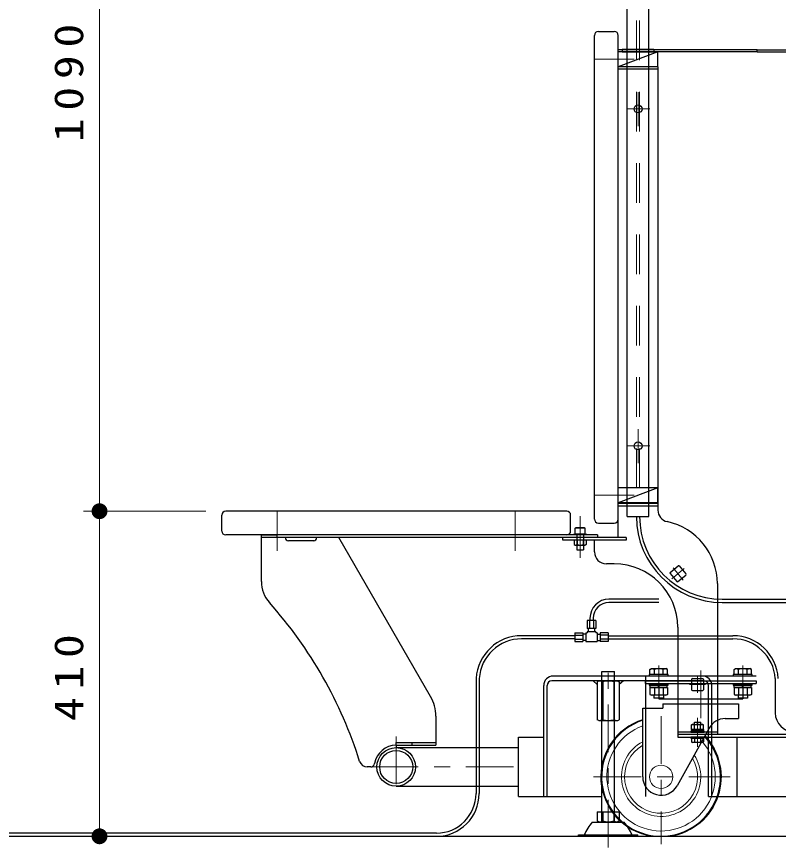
# Model space of a CAD drawing. Units: millimetres on the paper, scale 1:20. Extents: x -385 to 420, y 0 to 267.
# Drawn here: x 229.2 to 277.2, y 40.7 to 93 of the extents above; entities that cross this region are included whole.
import ezdxf

# ---------------------------------------------------------------- set-up
doc = ezdxf.new("R2010")
doc.units = ezdxf.units.MM
for name, pattern in [('USER1', [4.5, 2.5, -2]), ('USER2', [6, 3, -1, 1, -1]), ('USER3', [8, 3, -1, 1, -1, 1, -1])]:
    doc.linetypes.add(name, pattern=pattern)
doc.layers.add('1_20', color=7, linetype='Continuous', lineweight=25)
doc.styles.add('ＭＳ ゴシック', font='')
doc.styles.get('ＭＳ ゴシック').set_extended_font_data('MS Gothic')

# ---------------------------------------------------------------- blocks, each defined once
blk = doc.blocks.new('filled_dot')
at = {"color": 0, "linetype": 'Continuous', "lineweight": -2, "const_width": 1.25}
blk.add_lwpolyline([(-0.625, 0, 1), (0.625, 0, 1)], format="xyb", close=True, dxfattribs=at)

msp = doc.modelspace()

# ---------------------------------------------------------------- linework, layer by layer
at = {"layer": '1_20', "color": 2}
for p, q in [((267.711, 61.518), (267.711, 118.008)), ((269.071, 61.518), (269.071, 118.008)), ((267.391, 90.993), (267.391, 90.833)), ((267.391, 90.993), (269.391, 90.993)), ((267.391, 90.833), (269.391, 90.833)), ((269.391, 90.993), (269.391, 90.833)), ((267.711, 61.518), (269.071, 61.518))]:
    msp.add_line(p, q, dxfattribs=at)
at = {"layer": '1_20', "lineweight": 13}
for p, q in [((234.436, 61.858), (234.436, 116.358)), ((241.141, 61.858), (233.436, 61.858)), ((234.436, 41.358), (234.436, 61.858))]:
    msp.add_line(p, q, dxfattribs=at)
at = {"layer": '1_20', "linetype": 'USER1', "lineweight": 13}
for p, q in [((268.288, 115.308), (268.288, 61.518)), ((268.488, 115.308), (268.488, 61.518))]:
    msp.add_line(p, q, dxfattribs=at)
at = {"layer": '1_20'}
for p, q in [((265.641, 61.359), (265.641, 91.858)), ((265.891, 92.108), (266.891, 92.108)), ((267.141, 61.359), (267.141, 91.858)), ((269.641, 90.833), (267.141, 89.883)), ((269.641, 90.833), (267.141, 90.833)), ((269.641, 89.883), (269.641, 90.833)), ((275.891, 90.948), (308.391, 90.948)), ((275.891, 90.833), (308.391, 90.833)), ((269.641, 89.883), (267.141, 89.883)), ((269.641, 63.334), (267.141, 62.384)), ((269.641, 63.334), (267.141, 63.334)), ((269.641, 62.384), (269.641, 63.334)), ((269.641, 62.384), (267.141, 62.384)), ((264.416, 60.794), (264.459, 60.819)), ((265.066, 60.794), (264.416, 60.794)), ((264.416, 60.419), (264.416, 60.794)), ((265.022, 60.819), (264.459, 60.819)), ((265.066, 60.794), (265.022, 60.819)), ((265.066, 60.419), (265.066, 60.794)), ((265.891, 61.109), (266.891, 61.109)), ((264.316, 60.419), (265.166, 60.419)), ((264.316, 60.359), (264.316, 60.419)), ((265.166, 60.359), (264.316, 60.359)), ((265.066, 60.419), (264.416, 60.419)), ((264.541, 60.419), (264.541, 59.419)), ((264.941, 60.419), (264.941, 59.419)), ((265.166, 60.419), (265.166, 60.359)), ((265.116, 60.039), (264.365, 60.039)), ((264.365, 60.039), (264.365, 59.75)), ((264.365, 59.75), (264.428, 59.714)), ((264.553, 60.039), (264.553, 59.75)), ((264.928, 60.039), (264.928, 59.75)), ((265.116, 59.75), (265.053, 59.714)), ((265.116, 60.039), (265.116, 59.75)), ((264.428, 59.714), (265.053, 59.714)), ((264.541, 59.419), (264.941, 59.419)), ((270.422, 57.992), (270.92, 58.409)), ((270.991, 58.403), (271.409, 57.905)), ((270.416, 57.921), (270.834, 57.423)), ((270.904, 57.417), (271.402, 57.835)), ((269.692, 56.312), (266.558, 56.312)), ((269.692, 56.103), (266.558, 56.103)), ((273.704, 56.303), (291.091, 56.303)), ((273.704, 56.103), (291.091, 56.103)), ((265.358, 55.112), (265.358, 54.958)), ((265.558, 55.103), (265.558, 54.958)), ((265.733, 54.958), (265.183, 54.958)), ((265.183, 54.958), (265.183, 54.458)), ((265.333, 54.958), (265.333, 54.458)), ((265.583, 54.958), (265.583, 54.458)), ((265.733, 54.958), (265.733, 54.458)), ((264.408, 54.008), (261.044, 54.008)), ((264.408, 54.183), (264.908, 54.183)), ((264.408, 54.183), (264.408, 53.633)), ((264.408, 54.033), (264.908, 54.033)), ((264.908, 54.183), (264.908, 53.633)), ((265.108, 54.108), (264.908, 54.108)), ((265.108, 54.183), (265.108, 53.633)), ((265.108, 54.183), (265.183, 54.183)), ((265.733, 54.458), (265.183, 54.458)), ((265.733, 54.258), (265.183, 54.258)), ((265.183, 54.258), (265.183, 54.183)), ((265.258, 54.258), (265.258, 54.458)), ((265.658, 54.258), (265.658, 54.458)), ((265.733, 54.258), (265.733, 54.183)), ((265.808, 54.183), (265.733, 54.183)), ((265.808, 54.183), (265.808, 53.633)), ((265.808, 54.108), (266.008, 54.108)), ((266.508, 54.183), (266.008, 54.183)), ((266.008, 54.183), (266.008, 53.633)), ((266.508, 54.033), (266.008, 54.033)), ((266.508, 54.183), (266.508, 53.633)), ((266.508, 54.008), (274.372, 54.008)), ((264.408, 53.808), (261.044, 53.808)), ((264.408, 53.783), (264.908, 53.783)), ((264.408, 53.633), (264.908, 53.633)), ((265.108, 53.708), (264.908, 53.708)), ((265.108, 53.633), (265.808, 53.633)), ((265.808, 53.708), (266.008, 53.708)), ((266.508, 53.783), (266.008, 53.783)), ((266.508, 53.633), (266.008, 53.633)), ((266.508, 53.808), (274.372, 53.808)), ((269.143, 51.877), (269.242, 51.933)), ((269.143, 51.558), (269.143, 51.877)), ((269.242, 51.933), (270.142, 51.933)), ((269.417, 51.558), (269.417, 51.877)), ((269.966, 51.558), (269.966, 51.877)), ((270.24, 51.877), (270.142, 51.933)), ((270.24, 51.558), (270.24, 51.877)), ((274.443, 51.877), (274.542, 51.933)), ((274.443, 51.558), (274.443, 51.877)), ((274.542, 51.933), (275.442, 51.933)), ((274.717, 51.558), (274.717, 51.877)), ((275.266, 51.558), (275.266, 51.877)), ((275.54, 51.877), (275.442, 51.933)), ((275.54, 51.558), (275.54, 51.877)), ((275.842, 51.458), (263.042, 51.458)), ((266.108, 42.258), (266.108, 51.758)), ((266.108, 51.758), (266.908, 51.758)), ((266.908, 42.258), (266.908, 51.758)), ((268.891, 43.858), (268.891, 51.458)), ((270.292, 51.558), (269.092, 51.558)), ((269.092, 51.558), (269.092, 51.458)), ((270.292, 51.458), (269.092, 51.458)), ((270.292, 51.458), (270.292, 51.558)), ((275.592, 51.558), (274.392, 51.558)), ((274.392, 51.558), (274.392, 51.458)), ((275.592, 51.458), (274.392, 51.458)), ((275.592, 51.458), (275.592, 51.558)), ((258.175, 51.315), (258.175, 44.058)), ((258.375, 51.315), (258.375, 44.058)), ((262.442, 43.858), (262.442, 50.858)), ((262.654, 43.858), (262.654, 50.858)), ((272.537, 51.158), (262.954, 51.158)), ((265.553, 51.158), (265.815, 50.92)), ((265.908, 51.158), (265.815, 51.105)), ((265.815, 51.105), (265.815, 48.712)), ((265.908, 51.158), (267.108, 51.158)), ((266.162, 51.105), (266.162, 48.712)), ((266.854, 51.105), (266.854, 48.712)), ((267.108, 51.158), (267.2, 51.105)), ((267.2, 51.105), (267.2, 48.712)), ((267.463, 51.158), (267.201, 50.92)), ((268.842, 51.158), (275.842, 51.158)), ((268.842, 51.158), (268.842, 50.998)), ((268.842, 50.998), (275.842, 50.998)), ((269.092, 50.998), (270.292, 50.998)), ((269.092, 50.998), (269.092, 50.898)), ((269.092, 50.898), (270.292, 50.898)), ((270.229, 50.898), (269.154, 50.898)), ((269.154, 50.748), (269.154, 50.898)), ((269.651, 50.748), (269.692, 50.898)), ((269.692, 50.998), (269.692, 50.026)), ((269.692, 50.748), (269.732, 50.898)), ((270.229, 50.748), (270.229, 50.898)), ((270.292, 50.898), (270.292, 50.998)), ((271.766, 51.253), (271.766, 50.603)), ((271.816, 51.303), (272.466, 51.303)), ((272.516, 51.253), (272.516, 50.603)), ((272.837, 43.858), (272.837, 50.858)), ((273.049, 43.858), (273.049, 50.858)), ((273.049, 43.858), (273.049, 50.858)), ((274.392, 50.998), (275.592, 50.998)), ((274.392, 50.998), (274.392, 50.898)), ((274.392, 50.898), (275.592, 50.898)), ((275.529, 50.898), (274.454, 50.898)), ((274.454, 50.748), (274.454, 50.898)), ((274.951, 50.748), (274.992, 50.898)), ((274.992, 50.998), (274.992, 50.026)), ((274.992, 50.748), (275.032, 50.898)), ((275.529, 50.748), (275.529, 50.898)), ((275.592, 50.898), (275.592, 50.998)), ((275.842, 51.158), (275.842, 50.998)), ((277.041, 51.315), (277.041, 49.143)), ((269.143, 50.748), (270.24, 50.748)), ((269.143, 50.748), (269.143, 50.305)), ((269.143, 50.305), (269.242, 50.248)), ((270.229, 50.748), (269.154, 50.748)), ((269.417, 50.748), (269.417, 50.305)), ((269.966, 50.748), (269.966, 50.305)), ((270.24, 50.305), (270.142, 50.248)), ((270.24, 50.748), (270.24, 50.305)), ((271.816, 50.553), (272.466, 50.553)), ((274.443, 50.748), (275.54, 50.748)), ((274.443, 50.748), (274.443, 50.305)), ((274.443, 50.305), (274.542, 50.248)), ((275.529, 50.748), (274.454, 50.748)), ((274.717, 50.748), (274.717, 50.305)), ((275.266, 50.748), (275.266, 50.305)), ((275.54, 50.305), (275.442, 50.248)), ((275.54, 50.748), (275.54, 50.305)), ((270.142, 50.248), (269.242, 50.248)), ((269.392, 50.248), (269.392, 50.058)), ((269.992, 50.058), (269.392, 50.058)), ((269.692, 50.026), (274.992, 50.026)), ((269.992, 50.248), (269.992, 50.058)), ((275.442, 50.248), (274.542, 50.248)), ((274.692, 50.248), (274.692, 50.058)), ((275.292, 50.058), (274.692, 50.058)), ((275.292, 50.248), (275.292, 50.058)), ((268.683, 45.108), (268.683, 49.446)), ((268.683, 49.446), (269.958, 49.446)), ((269.958, 49.714), (274.725, 49.714)), ((269.958, 49.714), (269.958, 49.446)), ((274.725, 49.714), (274.725, 48.777)), ((273.885, 48.777), (274.725, 48.777)), ((265.908, 48.658), (265.815, 48.712)), ((265.908, 48.658), (267.108, 48.658)), ((267.108, 48.658), (267.2, 48.712)), ((271.765, 48.377), (271.828, 48.413)), ((271.765, 48.088), (271.765, 48.377)), ((271.828, 48.413), (272.453, 48.413)), ((271.941, 48.548), (272.341, 48.548)), ((271.941, 48.413), (271.941, 48.548)), ((271.953, 48.088), (271.953, 48.377)), ((272.328, 48.088), (272.328, 48.377)), ((272.341, 48.413), (272.341, 48.548)), ((272.516, 48.377), (272.453, 48.413)), ((272.516, 48.088), (272.516, 48.377)), ((272.872, 48.181), (270.855, 44.546)), ((270.891, 47.768), (270.891, 47.608)), ((313.391, 47.768), (270.891, 47.768)), ((272.566, 47.988), (271.716, 47.988)), ((271.716, 47.988), (271.716, 47.928)), ((271.716, 47.928), (272.566, 47.928)), ((271.756, 48.088), (272.526, 48.088)), ((271.756, 48.088), (271.756, 47.988)), ((271.756, 47.988), (272.526, 47.988)), ((272.516, 48.088), (271.765, 48.088)), ((272.141, 48.088), (272.114, 47.988)), ((272.167, 48.088), (272.141, 47.988)), ((272.526, 48.088), (272.526, 47.988)), ((272.566, 47.928), (272.566, 47.988)), ((253.141, 47.108), (253.141, 47.268)), ((260.851, 47.608), (262.442, 47.608)), ((260.851, 43.858), (260.851, 47.608)), ((270.891, 47.608), (315.5, 47.608)), ((272.566, 47.608), (271.716, 47.608)), ((271.716, 47.608), (271.716, 47.548)), ((271.716, 47.548), (272.566, 47.548)), ((271.765, 47.548), (271.765, 47.318)), ((271.765, 47.318), (271.826, 47.283)), ((272.456, 47.283), (271.826, 47.283)), ((271.953, 47.548), (271.953, 47.318)), ((272.328, 47.548), (272.328, 47.318)), ((272.516, 47.318), (272.456, 47.283)), ((272.516, 47.548), (272.516, 47.318)), ((272.566, 47.548), (272.566, 47.608)), ((274.64, 43.858), (274.64, 47.608)), ((253.141, 47.108), (253.141, 46.948)), ((253.141, 46.948), (260.851, 46.948)), ((253.141, 44.518), (260.851, 44.518)), ((260.851, 43.858), (266.108, 43.858)), ((272.837, 43.858), (327.798, 43.858)), ((265.815, 42.908), (267.201, 42.908)), ((265.815, 42.908), (265.815, 42.326)), ((266.162, 42.908), (266.162, 42.326)), ((266.854, 42.908), (266.854, 42.326)), ((267.201, 42.908), (267.201, 42.326)), ((265.499, 42.258), (267.517, 42.258)), ((265.815, 42.326), (265.933, 42.258)), ((267.083, 42.258), (265.933, 42.258)), ((267.201, 42.326), (267.083, 42.258)), ((255.675, 41.558), (202.481, 41.558)), ((264.633, 41.458), (268.383, 41.458)), ((264.633, 41.358), (264.633, 41.458)), ((268.383, 41.358), (268.383, 41.458)), ((202.43, 41.358), (354.517, 41.358)), ((264.633, 41.358), (268.383, 41.358))]:
    msp.add_line(p, q, dxfattribs=at)
at = {"layer": '1_20', "color": 131}
for p, q in [((267.141, 90.833), (267.141, 90.948)), ((275.891, 90.948), (267.141, 90.948)), ((275.891, 90.833), (267.141, 90.833)), ((275.891, 90.833), (275.891, 90.948))]:
    msp.add_line(p, q, dxfattribs=at)
at = {"layer": '1_20', "linetype": 'USER3', "lineweight": 13}
for p, q in [((268.141, 90.358), (265.641, 90.358)), ((268.141, 62.859), (265.641, 62.859))]:
    msp.add_line(p, q, dxfattribs=at)
at = {"layer": '1_20', "color": 70}
for p, q in [((267.141, 60.199), (267.141, 89.883)), ((269.641, 89.883), (267.141, 89.883)), ((269.641, 89.723), (267.141, 89.723)), ((269.641, 89.883), (269.641, 61.932)), ((269.641, 62.334), (267.141, 62.334)), ((269.641, 62.174), (267.141, 62.174)), ((263.641, 60.039), (263.641, 60.199)), ((267.641, 60.199), (263.641, 60.199)), ((267.641, 60.039), (263.641, 60.039)), ((265.641, 59.289), (265.641, 60.039)), ((267.641, 60.199), (267.641, 60.039)), ((266.891, 58.539), (266.391, 58.539)), ((273.391, 57.289), (273.391, 47.768)), ((270.891, 54.539), (270.891, 47.768)), ((273.391, 47.928), (270.891, 47.928)), ((273.391, 47.768), (270.891, 47.768))]:
    msp.add_line(p, q, dxfattribs=at)
at = {"layer": '1_20', "color": 70, "linetype": 'USER2', "lineweight": 13}
for p, q in [((268.391, 86.146), (268.391, 88.273)), ((269.129, 87.223), (267.719, 87.223)), ((268.391, 64.896), (268.391, 67.023)), ((269.129, 65.973), (267.719, 65.973)), ((264.741, 59.576), (264.741, 60.612)), ((272.141, 47.005), (272.141, 48.819))]:
    msp.add_line(p, q, dxfattribs=at)
at = {"layer": '1_20', "linetype": 'USER2', "lineweight": 13}
for p, q in [((268.391, 64.896), (268.391, 67.023)), ((264.741, 58.912), (264.741, 61.543)), ((270.523, 57.587), (271.302, 58.24)), ((270.596, 58.29), (271.245, 57.517)), ((266.508, 40.659), (266.508, 52.146)), ((269.692, 52.119), (269.692, 50.314)), ((274.992, 52.119), (274.992, 50.314)), ((272.141, 51.421), (272.141, 50.411)), ((272.342, 51.811), (272.342, 48.011)), ((271.632, 50.928), (272.649, 50.928)), ((269.842, 48.925), (269.842, 40.857)), ((253.141, 47.654), (253.141, 43.829)), ((251.535, 45.733), (260.851, 45.733)), ((265.589, 45.108), (274.19, 45.108))]:
    msp.add_line(p, q, dxfattribs=at)
at = {"layer": '1_20', "color": 40}
for p, q in [((263.891, 61.859), (242.391, 61.859)), ((242.141, 60.609), (242.141, 61.609)), ((264.141, 60.609), (264.141, 61.609)), ((265.841, 60.359), (242.391, 60.359)), ((244.641, 60.199), (244.641, 60.359)), ((245.641, 60.199), (245.641, 60.359)), ((265.841, 60.359), (265.841, 60.199)), ((265.841, 60.199), (244.641, 60.199))]:
    msp.add_line(p, q, dxfattribs=at)
at = {"layer": '1_20', "color": 40, "linetype": 'USER3', "lineweight": 13}
for p, q in [((245.641, 59.359), (245.641, 61.859)), ((260.641, 59.359), (260.641, 61.859))]:
    msp.add_line(p, q, dxfattribs=at)
at = {"layer": '1_20', "color": 40, "linetype": 'USER2', "lineweight": 13}
msp.add_line((264.741, 58.912), (264.741, 61.543), dxfattribs=at)
at = {"layer": '1_20', "color": 4}
for p, q in [((244.641, 57.427), (244.641, 60.359)), ((244.641, 60.359), (245.641, 60.359)), ((245.641, 60.199), (245.641, 60.359)), ((246.141, 60.199), (245.641, 60.199)), ((247.941, 59.999), (246.341, 59.999)), ((249.52, 60.199), (248.141, 60.199)), ((255.306, 50.178), (249.52, 60.199)), ((255.641, 48.928), (255.641, 47.108)), ((253.141, 47.268), (255.641, 47.268)), ((253.141, 47.108), (253.141, 47.268)), ((254.141, 47.108), (254.141, 47.268)), ((253.141, 47.108), (255.641, 47.108)), ((251.535, 45.733), (251.313, 45.733))]:
    msp.add_line(p, q, dxfattribs=at)
at = {"layer": '1_20', "color": 70}
for centre in [(268.391, 87.223), (268.391, 65.973)]:
    msp.add_circle(centre, 0.25, dxfattribs=at)
at = {"layer": '1_20'}
for radius in [1.215, 1.04]:
    msp.add_circle((253.141, 45.733), radius, dxfattribs=at)
at = {"layer": '1_20', "lineweight": 13}
msp.add_circle((269.842, 45.108), 0.734, dxfattribs=at)
at = {"layer": '1_20'}
for centre, radius, start, end in [((265.891, 91.858), 0.25, 90, 180), ((266.891, 91.858), 0.25, 0, 90), ((265.891, 61.359), 0.25, 180, 270), ((266.891, 61.359), 0.25, 270, 0), ((273.704, 61.518), 5.416, 180, 270), ((273.704, 61.518), 5.216, 180, 270), ((264.459, 59.887), 0.166, 235.6158, 304.3842), ((264.741, 60.342), 0.621, 252.4121, 287.5879), ((265.022, 59.887), 0.166, 235.6159, 304.3841), ((270.952, 58.371), 0.05, 40, 130), ((270.454, 57.953), 0.05, 130, 220), ((271.37, 57.873), 0.05, 310, 40), ((270.872, 57.455), 0.05, 220, 310), ((266.558, 55.112), 1.2, 90, 180), ((266.558, 55.103), 1, 90, 180), ((261.044, 51.14), 2.868, 90, 176.5058), ((274.372, 51.14), 2.868, 3.4942, 90), ((261.044, 51.14), 2.668, 90, 176.5058), ((274.372, 51.14), 2.668, 3.4942, 90), ((269.28, 51.639), 0.274, 60, 120), ((269.692, 51.244), 0.69, 66.5735, 113.4265), ((270.103, 51.639), 0.274, 60, 120), ((274.58, 51.639), 0.274, 60, 120), ((274.992, 51.244), 0.69, 66.5735, 113.4265), ((275.403, 51.639), 0.274, 60, 120), ((263.042, 50.858), 0.6, 90, 180), ((272.449, 50.858), 0.6, 0, 90), ((262.954, 50.858), 0.3, 90, 180), ((265.908, 50.532), 0.626, 66.135, 89.9999), ((266.508, 50.013), 1.146, 72.412, 107.588), ((267.108, 50.532), 0.626, 90, 113.865), ((271.816, 51.253), 0.05, 90, 180), ((272.466, 51.253), 0.05, 0, 90), ((272.537, 50.858), 0.3, 0, 90), ((269.28, 50.506), 0.243, 235.6159, 304.3841), ((269.692, 51.17), 0.908, 252.4121, 287.5879), ((270.103, 50.506), 0.243, 235.6159, 304.3841), ((271.816, 50.603), 0.05, 180, 270), ((272.466, 50.603), 0.05, 270, 0), ((274.58, 50.506), 0.243, 235.6159, 304.3841), ((274.992, 51.17), 0.908, 252.4121, 287.5879), ((275.403, 50.506), 0.243, 235.6159, 304.3841), ((273.885, 47.618), 1.159, 90, 150.9656), ((278.241, 49.143), 1.2, 180, 270), ((265.908, 49.285), 0.626, 270, 293.865), ((269.842, 45.108), 3.75, 107.9987, 42.9669), ((266.508, 49.804), 1.146, 252.412, 287.588), ((267.108, 49.285), 0.626, 246.135, 270), ((271.859, 48.24), 0.166, 55.6158, 124.3842), ((272.141, 47.785), 0.621, 72.4121, 107.5879), ((272.422, 48.24), 0.166, 55.6159, 124.3841), ((271.859, 47.481), 0.188, 240, 300), ((272.141, 47.807), 0.523, 248.9856, 291.0144), ((272.422, 47.481), 0.188, 240, 300), ((269.842, 45.108), 1.159, 180, 330.9656), ((255.675, 44.058), 2.5, 270, 0), ((255.675, 44.058), 2.7, 270, 0), ((269.798, 39), 5.395, 142.8409, 152.8879), ((265.988, 42.58), 0.307, 235.6159, 304.3841), ((266.508, 43.419), 1.146, 252.4121, 287.5879), ((267.028, 42.58), 0.307, 235.6159, 304.3841), ((263.218, 39), 5.395, 27.1121, 37.1591)]:
    msp.add_arc(centre, radius, start, end, dxfattribs=at)
at = {"layer": '1_20', "color": 40}
for centre, start, end in [((242.391, 61.609), 90, 180), ((263.891, 61.609), 0, 90), ((242.391, 60.609), 180, 270), ((263.891, 60.609), 270, 0)]:
    msp.add_arc(centre, 0.25, start, end, dxfattribs=at)
at = {"layer": '1_20', "color": 70}
for centre, radius, start, end in [((270.391, 61.932), 0.75, 180, 257.8468), ((269.391, 57.289), 4, 0, 77.8468), ((266.391, 59.289), 0.75, 180, 270), ((266.891, 54.539), 4, 0, 90)]:
    msp.add_arc(centre, radius, start, end, dxfattribs=at)
at = {"layer": '1_20', "color": 4}
for centre, radius, start, end in [((246.341, 60.199), 0.2, 180, 270), ((247.941, 60.199), 0.2, 270, 0), ((246.641, 57.427), 2, 180, 221.6872), ((224.61, 37.808), 27.5, 17.5122, 41.6872), ((253.141, 48.928), 2.5, 0, 30), ((253.141, 45.733), 1.375, 90, 171.1501), ((251.313, 46.233), 0.5, 197.5122, 270), ((251.535, 45.983), 0.25, 270, 351.1501)]:
    msp.add_arc(centre, radius, start, end, dxfattribs=at)
at = {"layer": '1_20', "lineweight": 13}
for radius, start, end in [(3.8, 107.7539, 260.6952), (3.416, 109.8287, 41.1369), (3.8, 279.3048, 43.2116), (2.5, 117.6128, 33.3528), (2.301, 120.2323, 30.7333)]:
    msp.add_arc((269.842, 45.108), radius, start, end, dxfattribs=at)

# ---------------------------------------------------------------- block references
at = {"layer": '1_20', "lineweight": 13, "xscale": 0.4, "yscale": 0.4}
for p, rotation in [((234.436, 61.858), 270), ((234.436, 61.858), 90), ((234.436, 41.358), 90)]:
    msp.add_blockref('filled_dot', p, dxfattribs=dict(at, rotation=rotation))

# ---------------------------------------------------------------- texts
at = {"layer": '1_20', "char_height": 1.833, "attachment_point": 8, "rotation": 90, "style": 'ＭＳ ゴシック'}
for s, insert in [('\\T1.33;\\W1.2;1090', (233.436, 89.108)), ('\\T1.33;\\W1.2;410', (233.436, 51.608))]:
    msp.add_mtext(s, dxfattribs=dict(at, insert=insert))

doc.saveas('drawing.dxf')
